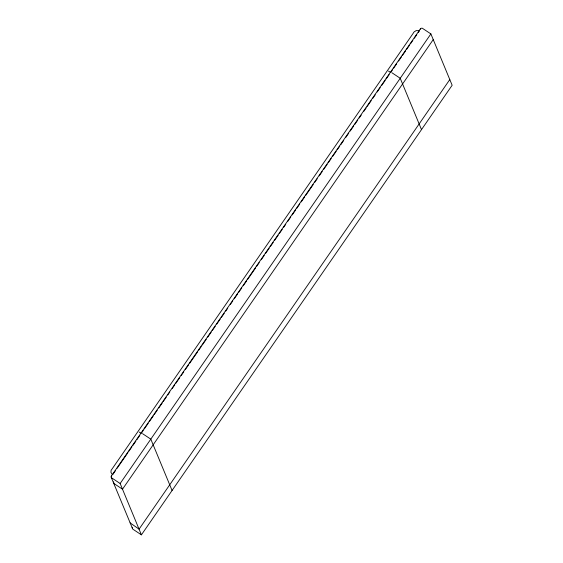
<?xml version="1.0" encoding="UTF-8"?>
<svg xmlns="http://www.w3.org/2000/svg" width="563" height="563" viewBox="0 0 563 563"><rect width="100%" height="100%" fill="white"/><g stroke="black" fill="none" stroke-linecap="round" stroke-linejoin="round"><path stroke-width="0.84" d="M113.437 481.829L114.092 483.61L122.502 489.191L433.236 39.6M111.305 476.08L420.371 28.91M115.647 470.401L112.691 474.672A3.308 2.027 25.9 0 1 112.009 474.13L110.932 472.308L111.115 470.337A8.973 5.503 25.9 0 1 111.868 469.275L413.249 33.217A8.973 6.925 45.6 0 1 414.171 31.859L416.226 30.592L418.492 30.698A3.308 2.548 45.6 0 1 419.273 31.099L418.281 32.527M117.125 468.261L127.963 452.575M128.948 451.146L131.904 446.867M132.889 445.446L135.845 441.167M136.837 439.738L139.793 435.466M141.271 433.327L143.269 430.435M144.269 428.985L148.266 423.2M149.265 421.75L153.263 415.966M154.262 414.523L157.26 410.181M158.766 408.013L162.264 402.953M163.263 401.503L166.261 397.161M167.76 394.994L169.759 392.101M172.257 388.484L174.755 384.867M175.755 383.424L179.759 377.639M181.258 375.472L183.756 371.854M185.255 369.68L188.753 364.62M189.752 363.177L197.754 351.601M198.753 350.158L201.251 346.541M202.251 345.091L206.248 339.306M207.747 337.138L211.245 332.079M212.244 330.629L215.242 326.294M216.748 324.119L220.246 319.059M221.245 317.609L224.243 313.274M225.742 311.107L227.741 308.214M230.239 304.597L232.737 300.98M234.236 298.812L237.741 293.745M238.74 292.303L241.738 287.96M243.237 285.793L246.735 280.733M247.734 279.283L255.736 267.714M256.735 266.264L259.233 262.647M261.232 259.754L264.23 255.419M265.729 253.251L269.227 248.184M270.226 246.742L273.224 242.4M274.73 240.232L278.228 235.165M279.227 233.722L282.225 229.38M283.724 227.213L285.722 224.32M287.721 221.428L290.719 217.086M292.218 214.918L295.723 209.858M296.722 208.409L299.72 204.073M301.219 201.899L304.717 196.839M305.716 195.389L313.218 184.544M314.717 182.377L317.215 178.76M319.214 175.867L322.212 171.525M323.711 169.357L327.209 164.297M328.208 162.848L331.206 158.506M332.712 156.338L336.21 151.278M337.209 149.828L339.707 146.218M340.706 144.768L343.704 140.426M345.703 137.534L348.701 133.199M350.2 131.024L353.705 125.964M354.704 124.522L357.702 120.179M359.201 118.012L361.2 115.119M363.698 111.502L366.196 107.885M367.196 106.442L371.193 100.65M372.699 98.483L375.197 94.866M377.196 91.973L380.194 87.638M381.693 85.463L385.191 80.403M386.19 78.954L389.188 74.619M390.687 72.451L392.664 69.594M393.65 68.172L396.605 63.893M398.576 61.043L401.532 56.764M402.517 55.336L405.473 51.057M406.458 49.635L409.414 45.357M410.399 43.928L412.862 40.367M414.34 38.228L416.803 34.66M430.885 33.914L452.152 85.259L141.412 534.85L120.144 483.504L430.885 33.914L422.574 28.403A1.365 1.056 45.6 0 0 422.039 28.178L421.131 28.277A3.279 2.526 45.6 0 0 420.181 29.255M449.795 79.573L139.061 529.164L130.081 522.844M388.463 71.1L389.962 71.98M139.23 432.081L140.778 433.003M391.918 72.761L400.223 78.271L421.497 129.617M142.495 433.637L150.807 439.147L172.074 490.493M120.144 483.504L111.833 477.994A1.365 0.837 25.9 0 1 111.411 477.614L111.101 476.748A3.343 2.048 25.9 0 1 111.516 475.841M141.412 534.85L133.107 529.34A1.365 1.056 45.6 0 1 132.664 528.917L111.192 477.241M132.418 528.474L132.256 527.82A3.343 2.576 45.6 0 1 132.263 527.271"/></g></svg>
